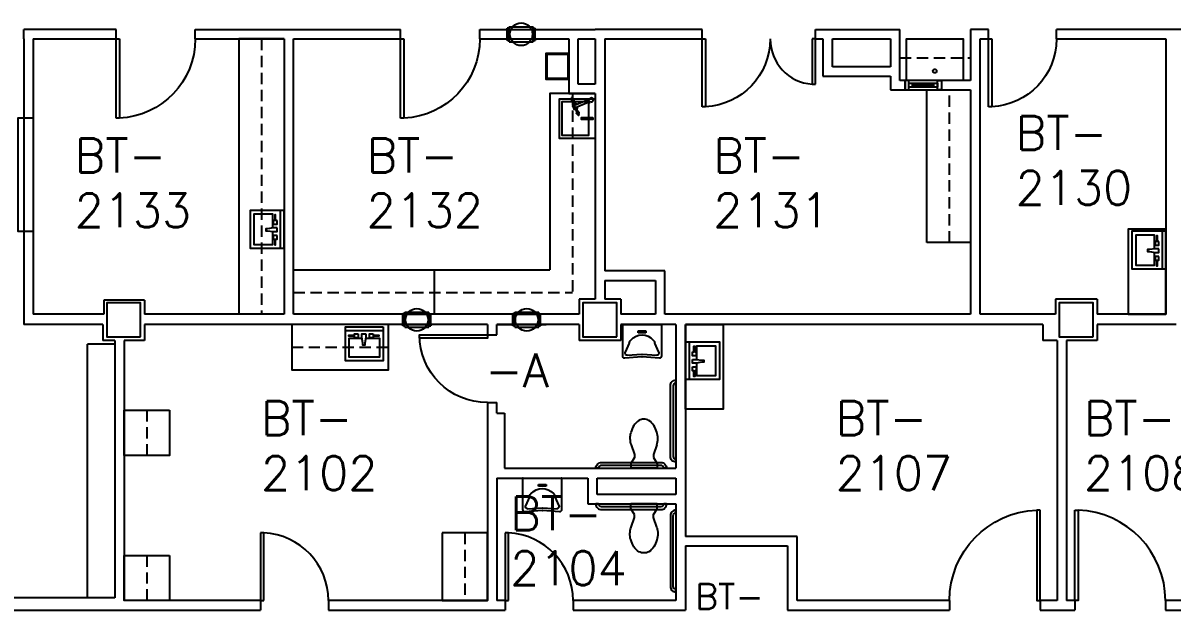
# Model space of a CAD drawing. Extents: x 2988 to 7122, y 18116 to 20102.
# Drawn here: x 4383 to 4992, y 19162 to 19474 of the extents above; entities that cross this region are included whole.
import ezdxf

# ---------------------------------------------------------------- set-up
doc = ezdxf.new("R2010")
doc.units = 0
doc.header["$LTSCALE"] = 48
doc.header["$MEASUREMENT"] = 0
doc.linetypes.add('HIDDEN2', pattern=[0.1875, 0.125, -0.0625])
doc.layers.get('0').update_dxf_attribs({"linetype": 'CONTINUOUS'})
for name, color, linetype in [('ARDOOR', 7, 'CONTINUOUS'), ('ARROOMNO', 4, 'CONTINUOUS'), ('ARWALL', 7, 'CONTINUOUS'), ('ARWINDOW', 7, 'CONTINUOUS'), ('COL', 14, 'CONTINUOUS'), ('MILL', 1, 'CONTINUOUS'), ('MPFIXTURE', 3, 'CONTINUOUS')]:
    doc.layers.add(name, color=color, linetype=linetype)
doc.styles.add('ROMANS', font='romans.shx', dxfattribs={"height": 18})

# ---------------------------------------------------------------- blocks, each defined once
blk = doc.blocks.new('I_PLUMB_GRAB_36IN_P')
at = {"color": 0, "linetype": 'BYBLOCK'}
blk.add_lwpolyline([(3, -15.75), (3, 15.75, 0.414214), (0, 18.75), (0, 17.25, -0.414214), (1.5, 15.75), (1.5, -15.75, -0.414214), (0, -17.25), (0, -18.75, 0.414214)], format="xyb", close=True, dxfattribs=at)
blk = doc.blocks.new('I_PLUMB_GRAB_42IN_P')
at = {"color": 0, "linetype": 'BYBLOCK'}
blk.add_lwpolyline([(0, -21.75, 0.414214), (3, -18.75), (3, 18.75, 0.414214), (0, 21.75), (0, 20.25, -0.414214), (1.5, 18.75), (1.5, -18.75, -0.414214), (0, -20.25)], format="xyb", close=True, dxfattribs=at)
blk = doc.blocks.new('I_PLUMB_SINK_SCRUB_P')
at = {"color": 0, "linetype": 'BYBLOCK'}
blk.add_lwpolyline([(0, 15), (22, 15), (22, -15), (0, -15)], close=True, dxfattribs=at)
blk.add_circle((5, 0), 1, dxfattribs=at)
blk = doc.blocks.new('TOILET1')
for p, q in [((-12.32, 6.84), (-7.19, 5.04)), ((-5.59, 5.04), (-2.5, 7)), ((-2.5, 7), (0, 7)), ((0, 7), (0, -7)), ((-7.19, 5.04), (-5.59, 5.04)), ((-12.32, -6.84), (-7.19, -5.04)), ((-7.19, -5.04), (-5.59, -5.04)), ((-5.59, -5.04), (-2.5, -7)), ((-2.5, -7), (0, -7))]:
    blk.add_line(p, q)
for centre, radius, start, end in [((-15.7, -5.91), 13.2, 104.96262, 121.78382), ((-15.72, -3.12), 10.52, 90, 108.83538), ((-15.72, -3.12), 10.52, 71.16462, 90), ((-20.07, 0), 5.93, 153.29881, 180), ((-20.07, 0), 5.93, 180, 206.70119), ((-16.24, -3.98), 11.29, 124.63594, 143.93892), ((-16.24, 3.98), 11.29, 216.06108, 235.36406), ((-15.16, 6.53), 14.01, 237.64617, 254.75526), ((-16.24, 0.62), 8.05, 251.16462, 273.77544), ((-15.72, 3.12), 10.52, 270, 288.83538)]:
    blk.add_arc(centre, radius, start, end)
blk = doc.blocks.new('LAV-01')
for p, q in [((-10.25, 0), (-10.25, -16.57)), ((10.25, 0), (-10.25, 0)), ((10.25, -16.57), (10.25, 0)), ((2.05, -3.43), (-2.05, -3.43)), ((-2.05, -3.43), (-2.05, -4.36)), ((-2.05, -4.36), (2.05, -4.36)), ((2.05, -4.36), (2.05, -3.43)), ((-8.89, -14.65), (-6.78, -9.87)), ((6.78, -9.87), (8.89, -14.65)), ((-9.17, -17.92), (-0.12, -17.23)), ((-0.12, -15.72), (-7.84, -16.31)), ((7.84, -16.31), (0.12, -15.72)), ((0.12, -17.23), (9.17, -17.92))]:
    blk.add_line(p, q)
for centre, major_axis, start_param, end_param in [((0, -18.02), (0, 12.51), -0.697017, 0.697017), ((-4.78, -10.5), (0, 2.7), 0.697017, 1.33822), ((4.78, -10.5), (0, 2.7), -1.33822, -0.697017), ((-9.23, -16.57), (0, -1.35), -1.570796, 0.057781), ((-7.9, -14.96), (0, -1.35), 4.479813, 6.340967), ((0, -18.41), (0, 2.7), -0.057781, 0.057781), ((0, -19.92), (0, -2.7), 3.083811, 3.199374), ((7.9, -14.96), (0, 1.35), 3.083811, 4.944965), ((9.23, -16.57), (0, 1.35), 3.083811, 4.712389)]:
    blk.add_ellipse(centre, major_axis=major_axis, ratio=0.759259, start_param=start_param, end_param=end_param)
for p in [(-10.25, 0), (10.25, 0)]:
    blk.add_point(p)
blk = doc.blocks.new('3-06-DR')
at = {"color": 0}
for p, q in [((0, 42), (0, 0)), ((1.75, 42), (0, 42)), ((1.75, 0), (1.75, 42)), ((0, 0), (1.75, 0))]:
    blk.add_line(p, q, dxfattribs=at)
blk.add_arc((-0.07, -0.03), 42.07, 0.03589, 87.52636, dxfattribs=at)
blk = doc.blocks.new('3-00-DR')
at = {"color": 0}
for p, q in [((0, 36), (0, 0)), ((1.75, 36), (0, 36)), ((1.75, 0), (1.75, 36)), ((0, 0), (1.75, 0))]:
    blk.add_line(p, q, dxfattribs=at)
blk.add_arc((-0.08, -0.03), 36.08, 0.04901, 87.09698, dxfattribs=at)
blk = doc.blocks.new('2-00-DR')
at = {"color": 0}
for p, q in [((0, 24), (0, 0)), ((1.75, 24), (0, 24)), ((1.75, 0), (1.75, 24)), ((0, 0), (1.75, 0))]:
    blk.add_line(p, q, dxfattribs=at)
blk.add_arc((-0.12, -0.05), 24.12, 0.11152, 85.55465, dxfattribs=at)
blk = doc.blocks.new('4-00-DR')
at = {"color": 0}
blk.add_lwpolyline([(0, 48), (1.75, 48), (1.75, 0), (0, 0)], close=True, dxfattribs=at)
blk.add_arc((-0.06, -0.02), 48.06, 0.02741, 87.84514, dxfattribs=at)
blk = doc.blocks.new('A$C70BC101A')
at = {"layer": 'ARDOOR'}
blk.add_lwpolyline([(36, 36), (36, 34.25), (0, 34.25), (0, 36)], close=True, dxfattribs=at)
at = {"layer": 'ARDOOR', "extrusion": (0, 0, -1)}
blk.add_arc((-36, 36), 36, 270, 0, dxfattribs=at)
blk = doc.blocks.new('A$C10B41096')
at = {"layer": 'MPFIXTURE', "linetype": 'CONTINUOUS'}
blk.add_line((16, 20), (16, 0), dxfattribs=at)
for points in [[(18, 20), (0, 20), (0, 0), (18, 0)], [(14.32, 10.75), (12.32, 10.75), (9.32, 10.25), (8.32, 10.25), (8.32, 9.25), (9.32, 9.25), (12.32, 8.75), (14.32, 8.75), (14.32, 10.75)], [(14.31, 6.69), (12.31, 6.69), (12.31, 4.69), (13.06, 4.69), (13.06, 1.69), (13.56, 1.69), (13.56, 4.69), (14.31, 4.69), (14.31, 6.69)]]:
    blk.add_lwpolyline(points, close=True, dxfattribs=at)
for points in [[(12, 10.69), (12, 18), (2, 18), (2, 2), (12, 2), (12, 8.8)], [(14.31, 14.65), (13.56, 14.65), (13.56, 17.65), (13.06, 17.65), (13.06, 14.65), (12.31, 14.65), (12.31, 12.65), (14.31, 12.69), (14.31, 14.65)]]:
    blk.add_lwpolyline(points, dxfattribs=at)
blk = doc.blocks.new('A$C45927166')
at = {"layer": 'MPFIXTURE', "linetype": 'CONTINUOUS'}
blk.add_line((20, 16), (0, 16), dxfattribs=at)
blk.add_lwpolyline([(20, 18), (20, 0), (0, 0), (0, 18)], close=True, dxfattribs=at)
at = {"layer": 'MPFIXTURE', "linetype": 'CONTINUOUS', "flags": 128}
for points in [[(6.69, 14.31), (6.69, 12.31), (4.69, 12.31), (4.69, 13.06), (1.69, 13.06), (1.69, 13.56), (4.69, 13.56), (4.69, 14.31), (6.69, 14.31)], [(10.75, 14.32), (10.75, 12.32), (10.25, 9.32), (10.25, 8.32), (9.25, 8.32), (9.25, 9.32), (8.75, 12.32), (8.75, 14.32), (10.75, 14.32)]]:
    blk.add_lwpolyline(points, close=True, dxfattribs=at)
blk.add_lwpolyline([(14.65, 14.31), (14.65, 13.56), (17.65, 13.56), (17.65, 13.06), (14.65, 13.06), (14.65, 12.31), (12.65, 12.31), (12.69, 14.31), (14.65, 14.31)], dxfattribs=at)
at = {"layer": 'MPFIXTURE', "linetype": 'CONTINUOUS'}
blk.add_lwpolyline([(10.69, 12), (18, 12), (18, 2), (2, 2), (2, 12), (8.8, 12)], dxfattribs=at)
blk = doc.blocks.new('A$C13806AA1')
at = {"layer": 'MPFIXTURE', "linetype": 'CONTINUOUS'}
blk.add_line((2, 20), (2, 0), dxfattribs=at)
blk.add_lwpolyline([(0, 20), (18, 20), (18, 0), (0, 0)], close=True, dxfattribs=at)
at = {"layer": 'MPFIXTURE', "linetype": 'CONTINUOUS', "flags": 128}
blk.add_lwpolyline([(3.69, 14.65), (4.44, 14.65), (4.44, 17.65), (4.94, 17.65), (4.94, 14.65), (5.69, 14.65), (5.69, 12.65), (3.69, 12.69), (3.69, 14.65)], dxfattribs=at)
at = {"layer": 'MPFIXTURE', "linetype": 'CONTINUOUS'}
blk.add_lwpolyline([(6, 10.69), (6, 18), (16, 18), (16, 2), (6, 2), (6, 8.8)], dxfattribs=at)
at = {"layer": 'MPFIXTURE', "linetype": 'CONTINUOUS', "flags": 128}
for points in [[(3.68, 10.75), (5.68, 10.75), (8.68, 10.25), (9.68, 10.25), (9.68, 9.25), (8.68, 9.25), (5.68, 8.75), (3.68, 8.75), (3.68, 10.75)], [(3.69, 6.69), (5.69, 6.69), (5.69, 4.69), (4.94, 4.69), (4.94, 1.69), (4.44, 1.69), (4.44, 4.69), (3.69, 4.69), (3.69, 6.69)]]:
    blk.add_lwpolyline(points, close=True, dxfattribs=at)
blk = doc.blocks.new('A$C62632360')
at = {"layer": 'MPFIXTURE'}
for p, q in [((0.1, 9), (0.22, 8.7)), ((0.56, 9.31), (0.72, 8.89)), ((0.72, 7.42), (1.48, 5.47)), ((1.22, 7.62), (2.07, 5.42)), ((1.34, 8.49), (1.4, 8.33)), ((8.84, 8.12), (1.63, 5.25)), ((9.33, 6.9), (2.12, 4.02)), ((8.75, 8.34), (9.04, 8.45)), ((9.7, 6.8), (9.04, 8.45)), ((9.07, 8.39), (9.73, 8.65)), ((9.41, 6.68), (9.7, 6.8)), ((10.34, 7.13), (9.68, 6.87)), ((0.83, 4.81), (0.68, 5.19)), ((0.82, 5.46), (0.78, 5.51)), ((1.58, 5.11), (0.83, 4.81)), ((1.61, 5.02), (0.87, 4.72)), ((1.2, 3.88), (0.87, 4.72)), ((1.95, 4.18), (1.2, 3.88)), ((1.98, 4.08), (1.24, 3.79)), ((1.39, 3.41), (1.24, 3.79)), ((1.33, 3.39), (2.14, 3.71)), ((1.48, 3.13), (1.39, 3.36)), ((1.61, 5.02), (1.58, 5.11)), ((2.15, 3.93), (1.59, 5.34)), ((1.98, 4.08), (1.95, 4.18)), ((2.03, 3.28), (2.01, 3.22)), ((2.89, 1.82), (2.15, 3.73)), ((3.4, 2.02), (2.55, 4.2)), ((2.78, 0.95), (2.71, 1.11)), ((3.55, 0.13), (3.39, 0.55)), ((4.01, 0.44), (3.89, 0.74))]:
    blk.add_line(p, q, dxfattribs=at)
for centre in [(2.2, 5.69), (2.84, 4.1)]:
    blk.add_circle(centre, 0.188, dxfattribs=at)
for centre, radius, start, end in [((0.65, 8.2), 0.653, 154.25657, 177.30529), ((0.61, 8.21), 0.606, 177.30529, 201.25273), ((0.61, 8.21), 0.606, 201.25273, 209.26228), ((0.37, 9.16), 0.312, 159.31163, 180.83801), ((0.4, 9.16), 0.346, 180.83801, 201.25273), ((0.69, 8.19), 0.694, 132.37489, 154.25657), ((0.71, 8.04), 0.653, 154.25657, 177.30529), ((0.67, 8.04), 0.606, 177.30529, 201.25273), ((0.34, 9.17), 0.284, 136.00162, 159.31163), ((0.4, 9.16), 0.346, 201.25273, 215.23896), ((0.67, 8.04), 0.606, 201.25273, 225.20017), ((0.75, 8.02), 0.694, 132.37489, 154.25657), ((0.32, 9.19), 0.253, 111.25273, 136.00162), ((0.72, 8.15), 0.744, 111.25273, 132.37489), ((0.32, 9.19), 0.253, 86.50384, 111.25273), ((0.7, 8.08), 0.653, 225.20017, 248.24889), ((0.79, 7.99), 0.744, 111.25273, 132.37489), ((0.32, 9.16), 0.284, 63.19383, 86.50384), ((0.3, 9.13), 0.312, 41.66746, 63.19383), ((0.72, 8.15), 0.744, 90.13057, 111.25273), ((0.72, 8.12), 0.694, 248.24889, 270.13057), ((0.79, 7.99), 0.744, 90.13057, 111.25273), ((0.28, 9.11), 0.346, 21.25273, 41.66746), ((0.28, 9.11), 0.346, 7.26651, 21.25273), ((0.72, 8.2), 0.694, 68.24889, 90.13057), ((0.72, 8.17), 0.744, 270.13057, 291.25273), ((0.79, 8.04), 0.694, 68.24889, 90.13057), ((0.74, 8.24), 0.653, 45.20017, 68.24889), ((0.72, 8.17), 0.744, 291.25273, 312.37489), ((0.8, 8.08), 0.653, 45.20017, 68.24889), ((0.77, 8.27), 0.606, 21.25273, 45.20017), ((0.75, 8.13), 0.694, 312.37489, 334.25657), ((0.83, 8.11), 0.606, 21.25273, 45.20017), ((0.77, 8.27), 0.606, 20.88809, 21.25273), ((0.79, 8.11), 0.653, 334.25657, 357.30529), ((0.83, 8.11), 0.606, 357.30529, 21.25273), ((2.06, 4.72), 1.44, 48.41581, 100.44581), ((10.65, 8.14), 1.05, 252.70912, 150.79635), ((0.96, 5.08), 0.297, 158.6579, 244.84756), ((2.06, 4.72), 1.44, 122.05965, 160.62488), ((2.06, 4.72), 1.5, 121.62249, 148.23024), ((2.18, 4.76), 1.31, 181.59154, 221.91393), ((1.28, 5.32), 0.188, 53.65777, 169.8477), ((1.52, 3.68), 0.297, 158.6579, 244.84756), ((1.38, 3.4), 0.046, 197.03902, 290.87062), ((2.06, 4.72), 1.5, 242.03184, 268.23024), ((1.36, 5.24), 0.255, 328.84909, 74.65637), ((2.06, 4.72), 1.44, 244.0866, 280.44581), ((0.89, 4.24), 1.06, 356.50106, 47.00441), ((1.92, 3.73), 0.188, 233.65777, 349.8477), ((1.92, 3.84), 0.255, 328.84909, 74.65637), ((3.33, 1.33), 0.653, 154.25657, 177.30529), ((3.28, 1.33), 0.606, 177.30529, 201.25273), ((3.28, 1.33), 0.606, 201.25273, 225.20017), ((3.36, 1.31), 0.694, 132.37489, 154.25657), ((3.34, 1.17), 0.606, 200.88809, 201.25273), ((3.34, 1.17), 0.606, 201.25273, 225.20017), ((2.06, 4.72), 1.44, 302.05965, 354.07802), ((3.31, 1.36), 0.653, 225.20017, 248.24889), ((3.4, 1.27), 0.744, 111.25273, 132.37489), ((3.37, 1.2), 0.653, 225.20017, 248.24889), ((3.33, 1.4), 0.694, 248.24889, 270.13057), ((3.4, 1.27), 0.744, 90.13057, 111.25273), ((3.39, 1.24), 0.694, 248.24889, 270.13057), ((3.33, 1.45), 0.744, 270.13057, 291.25273), ((3.4, 1.32), 0.694, 68.24889, 90.13057), ((3.39, 1.29), 0.744, 270.13057, 291.25273), ((3.83, 0.33), 0.346, 187.26651, 201.25273), ((3.83, 0.33), 0.346, 201.25273, 221.66746), ((3.81, 0.31), 0.312, 221.66746, 243.19383), ((3.33, 1.45), 0.744, 291.25273, 312.37489), ((3.41, 1.36), 0.653, 45.20017, 68.24889), ((3.39, 1.29), 0.744, 291.25273, 312.37489), ((3.8, 0.28), 0.284, 243.19383, 266.50384), ((3.79, 0.25), 0.253, 266.50384, 291.25273), ((3.36, 1.42), 0.694, 312.37489, 334.25657), ((3.44, 1.4), 0.606, 21.25273, 45.20017), ((3.42, 1.25), 0.694, 312.37489, 334.25657), ((3.79, 0.25), 0.253, 291.25273, 316.00162), ((3.77, 0.27), 0.284, 316.00162, 339.31163), ((3.4, 1.4), 0.653, 334.25657, 357.30529), ((3.71, 0.28), 0.346, 21.25273, 35.23896), ((3.44, 1.4), 0.606, 357.30529, 21.25273), ((3.71, 0.28), 0.346, 0.83801, 21.25273), ((3.51, 1.23), 0.606, 21.25273, 29.26228), ((3.75, 0.28), 0.312, 339.31163, 0.83801), ((3.46, 1.24), 0.653, 334.25657, 357.30529), ((3.51, 1.23), 0.606, 357.30529, 21.25273)]:
    blk.add_arc(centre, radius, start, end, dxfattribs=at)
blk = doc.blocks.new('A$C488D3DC8')
at = {"layer": 'MPFIXTURE', "elevation": 0.25}
for points in [[(19, 21), (19, 0), (0, 0), (0, 21)], [(17.75, 11), (17.75, 10), (11.75, 10), (11.75, 11)]]:
    blk.add_lwpolyline(points, close=True, dxfattribs=at)
blk.add_lwpolyline([(15.5, 10), (15.5, 1.5), (1.5, 1.5), (1.5, 19.5), (15.5, 19.5), (15.5, 11)], dxfattribs=at)
blk = doc.blocks.new('A$C2AB71E81')
at = {"layer": 'MPFIXTURE', "linetype": 'CONTINUOUS'}
blk.add_line((16, 20), (16, 0), dxfattribs=at)
for points in [[(18, 20), (0, 20), (0, 0), (18, 0)], [(14.32, 10.75), (12.32, 10.75), (9.32, 10.25), (8.32, 10.25), (8.32, 9.25), (9.32, 9.25), (12.32, 8.75), (14.32, 8.75), (14.32, 10.75)], [(14.31, 6.69), (12.31, 6.69), (12.31, 4.69), (13.06, 4.69), (13.06, 1.69), (13.56, 1.69), (13.56, 4.69), (14.31, 4.69), (14.31, 6.69)]]:
    blk.add_lwpolyline(points, close=True, dxfattribs=at)
for points in [[(12, 10.69), (12, 18), (2, 18), (2, 2), (12, 2), (12, 8.8)], [(14.31, 14.65), (13.56, 14.65), (13.56, 17.65), (13.06, 17.65), (13.06, 14.65), (12.31, 14.65), (12.31, 12.65), (14.31, 12.69), (14.31, 14.65)]]:
    blk.add_lwpolyline(points, dxfattribs=at)

msp = doc.modelspace()

# ---------------------------------------------------------------- linework, layer by layer
at = {"layer": 'ARWALL', "linetype": 'CONTINUOUS'}
for p, q in [((4387.97, 19470.21), (4382.97, 19470.21)), ((4382.97, 19465.21), (4382.97, 19470.21)), ((4431.93, 19470.21), (4388.01, 19470.21)), ((4473.93, 19470.21), (4582.8, 19470.21)), ((4624.8, 19470.21), (4685.97, 19470.21)), ((4692.97, 19470.21), (4685.97, 19470.21)), ((4742.71, 19470.21), (4690.97, 19470.21)), ((4802.71, 19470.21), (4847.47, 19470.21)), ((4847.47, 19443.21), (4847.47, 19470.21)), ((4884.97, 19470.21), (4884.97, 19443.21)), ((4894.47, 19470.21), (4884.97, 19470.21)), ((5028.97, 19470.21), (4930.47, 19470.21)), ((4382.97, 19465.21), (4382.97, 19313.71)), ((4387.97, 19465.21), (4387.97, 19319.21)), ((4388.01, 19465.21), (4431.93, 19465.21)), ((4473.93, 19465.21), (4520.98, 19465.21)), ((4520.98, 19465.21), (4520.98, 19319.21)), ((4525.98, 19465.21), (4582.8, 19465.21)), ((4525.98, 19319.21), (4525.98, 19465.21)), ((4624.8, 19465.21), (4671.97, 19465.21)), ((4671.97, 19465.21), (4671.97, 19436.21)), ((4676.97, 19465.21), (4685.97, 19465.21)), ((4676.97, 19441.21), (4676.97, 19465.21)), ((4685.97, 19465.21), (4685.97, 19441.21)), ((4690.97, 19465.21), (4690.97, 19342.14)), ((4690.97, 19465.21), (4742.71, 19465.21)), ((4802.71, 19465.21), (4806.69, 19465.21)), ((4806.69, 19465.21), (4806.69, 19445.46)), ((4811.69, 19465.21), (4842.47, 19465.21)), ((4811.69, 19450.46), (4811.69, 19465.21)), ((4842.47, 19465.21), (4842.47, 19450.46)), ((4889.97, 19319.21), (4889.97, 19465.21)), ((4889.97, 19465.21), (4894.47, 19465.21)), ((4930.47, 19465.21), (4988.47, 19465.21)), ((4988.47, 19465.21), (4988.47, 19319.21)), ((4842.47, 19450.46), (4811.69, 19450.46)), ((4806.69, 19445.46), (4842.47, 19445.46)), ((4842.47, 19445.46), (4842.47, 19438.21)), ((4685.97, 19441.21), (4676.97, 19441.21)), ((4842.47, 19438.21), (4884.97, 19438.21)), ((4884.97, 19443.21), (4847.47, 19443.21)), ((4850.24, 19438.21), (4850.24, 19443.21)), ((4869.5, 19443.21), (4869.5, 19438.21)), ((4884.97, 19438.21), (4884.97, 19319.21)), ((4671.97, 19436.21), (4685.97, 19436.21)), ((4685.97, 19436.21), (4685.97, 19327.21)), ((4722.83, 19342.14), (4690.97, 19342.14)), ((4722.83, 19319.21), (4722.83, 19342.14)), ((4690.97, 19337.14), (4717.83, 19337.14)), ((4690.97, 19337.14), (4690.97, 19327.21)), ((4717.83, 19337.14), (4717.83, 19319.21)), ((4425.47, 19326.71), (4425.47, 19319.21)), ((4446.97, 19326.71), (4425.47, 19326.71)), ((4446.97, 19326.71), (4446.97, 19319.21)), ((4677.47, 19327.21), (4677.47, 19319.21)), ((4685.97, 19327.21), (4677.47, 19327.21)), ((4699.47, 19327.21), (4690.97, 19327.21)), ((4699.47, 19327.21), (4699.47, 19319.21)), ((4929.97, 19327.21), (4929.97, 19319.21)), ((4951.97, 19327.21), (4929.97, 19327.21)), ((4951.97, 19327.21), (4951.97, 19319.21)), ((4425.47, 19319.21), (4387.97, 19319.21)), ((4520.98, 19319.21), (4446.97, 19319.21)), ((4677.47, 19319.21), (4525.98, 19319.21)), ((4717.83, 19319.21), (4699.47, 19319.21)), ((4884.97, 19319.21), (4722.83, 19319.21)), ((4929.97, 19319.21), (4889.97, 19319.21)), ((4988.47, 19319.21), (4951.97, 19319.21)), ((4424.97, 19313.71), (4382.97, 19313.71)), ((4424.97, 19313.71), (4424.97, 19305.21)), ((4628.78, 19313.71), (4446.97, 19313.71)), ((4446.97, 19313.71), (4446.97, 19305.21)), ((4628.78, 19313.71), (4628.78, 19308.26)), ((4677.47, 19313.71), (4633.78, 19313.71)), ((4633.78, 19308.26), (4633.78, 19313.71)), ((4633.78, 19313.71), (4659.88, 19313.71)), ((4677.47, 19313.71), (4677.47, 19305.21)), ((4728.78, 19313.71), (4699.47, 19313.71)), ((4699.47, 19313.71), (4699.47, 19305.21)), ((4728.78, 19313.71), (4728.78, 19237.48)), ((4733.78, 19313.71), (4733.78, 19201.21)), ((4923.28, 19313.71), (4733.78, 19313.71)), ((4923.28, 19313.71), (4923.28, 19305.21)), ((4993.97, 19313.71), (4951.97, 19313.71)), ((4951.97, 19313.71), (4951.97, 19305.21)), ((4431.28, 19305.21), (4424.97, 19305.21)), ((4431.28, 19305.21), (4431.28, 19168.73)), ((4446.97, 19305.21), (4436.28, 19305.21)), ((4436.28, 19305.21), (4436.28, 19167.21)), ((4699.47, 19305.21), (4677.47, 19305.21)), ((4930.78, 19305.21), (4923.28, 19305.21)), ((4930.78, 19305.21), (4930.78, 19167.21)), ((4935.78, 19305.21), (4935.78, 19248.58)), ((4951.97, 19305.21), (4935.78, 19305.21)), ((4628.78, 19272.26), (4628.78, 19267.96)), ((4628.78, 19267.96), (4628.78, 19167.21)), ((4633.78, 19266.61), (4633.78, 19272.26)), ((4935.78, 19248.58), (4935.78, 19167.21)), ((4637.78, 19237.48), (4728.78, 19237.48)), ((4633.78, 19232.21), (4681.96, 19232.21)), ((4633.78, 19232.21), (4633.78, 19167.21)), ((4681.96, 19232.21), (4681.96, 19218.48)), ((4686.96, 19232.21), (4728.78, 19232.21)), ((4686.96, 19223.48), (4686.96, 19232.21)), ((4728.78, 19232.21), (4728.78, 19223.48)), ((4681.96, 19218.48), (4728.78, 19218.48)), ((4728.78, 19223.48), (4686.96, 19223.48)), ((4728.78, 19218.48), (4728.78, 19167.21)), ((4792.98, 19201.21), (4733.78, 19201.21)), ((4792.98, 19167.21), (4792.98, 19201.21)), ((4733.78, 19196.21), (4787.98, 19196.21)), ((4733.78, 19196.21), (4733.78, 19162.21)), ((4787.98, 19196.21), (4787.98, 19162.21)), ((4431.28, 19168.73), (4354.47, 19168.73)), ((4508.57, 19167.21), (4436.28, 19167.21)), ((4628.78, 19167.21), (4544.57, 19167.21)), ((4728.78, 19167.21), (4674.27, 19167.21)), ((4873.76, 19167.21), (4792.98, 19167.21)), ((4930.78, 19167.21), (4921.76, 19167.21)), ((4940.25, 19167.21), (4935.78, 19167.21)), ((5023.97, 19167.21), (4988.25, 19167.21)), ((4354.47, 19162.21), (4508.57, 19162.21)), ((4544.57, 19162.21), (4638.27, 19162.21)), ((4674.27, 19162.21), (4733.78, 19162.21)), ((4787.98, 19162.21), (4873.76, 19162.21)), ((4921.76, 19162.21), (4940.25, 19162.21)), ((4988.25, 19162.21), (5028.97, 19162.21))]:
    msp.add_line(p, q, dxfattribs=at)
at = {"layer": 'ARWALL'}
for p, q in [((4431.93, 19465.21), (4431.93, 19470.21)), ((4473.93, 19465.21), (4473.93, 19470.21)), ((4582.8, 19465.21), (4582.8, 19470.21)), ((4624.8, 19465.21), (4624.8, 19470.21)), ((4742.71, 19465.21), (4742.71, 19470.21)), ((4802.71, 19465.21), (4802.71, 19470.21)), ((4894.47, 19465.21), (4894.47, 19470.21)), ((4930.47, 19465.21), (4930.47, 19470.21)), ((4628.78, 19308.26), (4633.78, 19308.26)), ((4628.78, 19272.26), (4633.78, 19272.26)), ((4633.78, 19266.61), (4637.78, 19266.61)), ((4637.78, 19266.61), (4637.78, 19237.48)), ((4508.57, 19167.21), (4508.57, 19162.21)), ((4544.57, 19167.21), (4544.57, 19162.21)), ((4638.27, 19167.21), (4633.78, 19167.21)), ((4638.27, 19167.21), (4638.27, 19162.21)), ((4674.27, 19167.21), (4674.27, 19162.21)), ((4873.76, 19167.21), (4873.76, 19162.21)), ((4921.76, 19167.21), (4921.76, 19162.21)), ((4940.25, 19167.21), (4940.25, 19162.21)), ((4988.25, 19167.21), (4988.25, 19162.21))]:
    msp.add_line(p, q, dxfattribs=at)
at = {"layer": 'ARWALL', "linetype": 'CONTINUOUS'}
msp.add_lwpolyline([(4387.97, 19363.12), (4380.06, 19363.12), (4380.06, 19423.4), (4387.97, 19423.4)], close=True, dxfattribs=at)
at = {"layer": 'ARWINDOW', "linetype": 'CONTINUOUS'}
for p, q in [((4854.24, 19439.71), (4854.24, 19441.71)), ((4854.24, 19440.71), (4865.5, 19440.71)), ((4865.5, 19439.71), (4865.5, 19441.71))]:
    msp.add_line(p, q, dxfattribs=at)
for points in [[(4852.24, 19443.21), (4850.24, 19443.21), (4850.24, 19438.21), (4852.24, 19438.21)], [(4852.24, 19439.71), (4852.24, 19441.71), (4867.5, 19441.71), (4867.5, 19439.71)], [(4867.5, 19443.21), (4869.5, 19443.21), (4869.5, 19438.21), (4867.5, 19438.21)]]:
    msp.add_lwpolyline(points, close=True, dxfattribs=at)
at = {"layer": 'COL', "linetype": 'CONTINUOUS'}
for points in [[(4444.97, 19307.21), (4444.97, 19325.21), (4426.97, 19325.21), (4426.97, 19307.21), (4444.97, 19307.21)], [(4697.47, 19307.21), (4697.47, 19325.21), (4679.47, 19325.21), (4679.47, 19307.21), (4697.47, 19307.21)], [(4949.97, 19307.21), (4949.97, 19325.21), (4931.97, 19325.21), (4931.97, 19307.21), (4949.97, 19307.21)]]:
    msp.add_lwpolyline(points, dxfattribs=at)
at = {"layer": 'MILL'}
for p, q in [((4639.36, 19464.46), (4639.36, 19470.96)), ((4640.36, 19470.96), (4639.36, 19470.96)), ((4639.36, 19470.96), (4639.36, 19470.21)), ((4640.36, 19463.71), (4640.36, 19471.71)), ((4640.36, 19471.71), (4653.11, 19471.71)), ((4640.36, 19470.21), (4653.11, 19470.21)), ((4653.11, 19463.71), (4653.11, 19471.71)), ((4653.11, 19470.96), (4654.11, 19470.96)), ((4654.11, 19464.46), (4654.11, 19470.96)), ((4654.11, 19470.21), (4654.11, 19470.96)), ((4639.36, 19465.21), (4639.36, 19464.46)), ((4640.36, 19464.46), (4639.36, 19464.46)), ((4640.36, 19465.21), (4653.11, 19465.21)), ((4640.36, 19463.71), (4653.11, 19463.71)), ((4653.11, 19464.46), (4654.11, 19464.46)), ((4654.11, 19465.21), (4654.11, 19464.46)), ((4884.97, 19357.21), (4861.72, 19357.21)), ((4600.6, 19342.71), (4600.6, 19319.21)), ((4584.02, 19312.96), (4584.02, 19319.46)), ((4585.02, 19319.46), (4584.02, 19319.46)), ((4584.02, 19319.46), (4584.02, 19318.71)), ((4585.02, 19312.21), (4585.02, 19320.21)), ((4585.02, 19320.21), (4597.77, 19320.21)), ((4585.02, 19319.21), (4597.77, 19319.21)), ((4597.77, 19312.21), (4597.77, 19320.21)), ((4597.77, 19319.46), (4598.77, 19319.46)), ((4598.77, 19312.96), (4598.77, 19319.46)), ((4598.77, 19318.71), (4598.77, 19319.46)), ((4642.27, 19312.96), (4642.27, 19319.46)), ((4643.27, 19319.46), (4642.27, 19319.46)), ((4642.27, 19319.46), (4642.27, 19318.71)), ((4643.27, 19312.21), (4643.27, 19320.21)), ((4643.27, 19320.21), (4656.02, 19320.21)), ((4643.27, 19319.21), (4656.02, 19319.21)), ((4656.02, 19312.21), (4656.02, 19320.21)), ((4656.02, 19319.46), (4657.02, 19319.46)), ((4657.02, 19312.96), (4657.02, 19319.46)), ((4657.02, 19318.71), (4657.02, 19319.46)), ((4584.02, 19313.71), (4584.02, 19312.96)), ((4585.02, 19312.96), (4584.02, 19312.96)), ((4585.02, 19313.71), (4597.77, 19313.71)), ((4585.02, 19312.21), (4597.77, 19312.21)), ((4597.77, 19312.96), (4598.77, 19312.96)), ((4598.77, 19313.71), (4598.77, 19312.96)), ((4642.27, 19313.71), (4642.27, 19312.96)), ((4643.27, 19312.96), (4642.27, 19312.96)), ((4643.27, 19313.71), (4656.02, 19313.71)), ((4643.27, 19312.21), (4656.02, 19312.21)), ((4656.02, 19312.96), (4657.02, 19312.96)), ((4657.02, 19313.71), (4657.02, 19312.96)), ((4416.78, 19168.73), (4416.78, 19303.21)), ((4431.28, 19303.21), (4416.78, 19303.21))]:
    msp.add_line(p, q, dxfattribs=at)
at = {"layer": 'MILL', "linetype": 'HIDDEN2'}
for p, q in [((4673.97, 19436.21), (4673.97, 19330.71)), ((4525.05, 19301.71), (4576.38, 19301.71))]:
    msp.add_line(p, q, dxfattribs=at)
at = {"layer": 'MILL'}
for points in [[(4520.98, 19465.21), (4496.98, 19465.21), (4496.98, 19319.21)], [(4861.72, 19357.21), (4861.72, 19438.21)], [(4685.97, 19436.21), (4661.97, 19436.21), (4661.97, 19342.71)], [(4525.98, 19342.71), (4661.97, 19342.71)]]:
    msp.add_lwpolyline(points, dxfattribs=at)
at = {"layer": 'MILL', "linetype": 'HIDDEN2'}
for points in [[(4508.98, 19465.21), (4508.98, 19319.21)], [(4873.72, 19357.21), (4873.72, 19438.21)], [(4525.98, 19330.71), (4673.97, 19330.71)], [(4448.28, 19268.23), (4448.28, 19244.23), (4436.28, 19244.23), (4436.28, 19268.23)], [(4448.28, 19191.21), (4448.28, 19167.21), (4436.28, 19167.21), (4436.28, 19191.21)]]:
    msp.add_lwpolyline(points, dxfattribs=at)
for points in [[(4847.47, 19443.21), (4847.47, 19455.21), (4884.97, 19455.21), (4884.97, 19443.21)], [(4616.78, 19203.21), (4616.78, 19167.21), (4628.78, 19167.21), (4628.78, 19203.21)]]:
    msp.add_lwpolyline(points, close=True, dxfattribs=at)
at = {"layer": 'MILL'}
for points in [[(4988.47, 19364.21), (4968.47, 19364.21), (4968.47, 19319.21), (4988.47, 19319.21)], [(4525.05, 19313.71), (4525.05, 19289.71), (4576.38, 19289.71), (4576.38, 19313.71)], [(4733.78, 19313.71), (4753.78, 19313.71), (4753.78, 19268.71), (4733.78, 19268.71)], [(4460.28, 19268.23), (4460.28, 19244.23), (4436.28, 19244.23), (4436.28, 19268.23)], [(4604.78, 19203.21), (4604.78, 19167.21), (4628.78, 19167.21), (4628.78, 19203.21)], [(4460.28, 19191.21), (4460.28, 19167.21), (4436.28, 19167.21), (4436.28, 19191.21)]]:
    msp.add_lwpolyline(points, close=True, dxfattribs=at)
for centre in [(4646.74, 19467.71), (4591.39, 19316.21), (4649.65, 19316.21)]:
    msp.add_circle(centre, 6, dxfattribs=at)
at = {"layer": 'MPFIXTURE'}
for points in [[(4671.97, 19443.71), (4659.97, 19443.71), (4659.97, 19457.71), (4671.97, 19457.71)], [(4671.47, 19444.21), (4660.47, 19444.21), (4660.47, 19457.21), (4671.47, 19457.21)]]:
    msp.add_lwpolyline(points, close=True, dxfattribs=at)

# ---------------------------------------------------------------- block references
at = {"layer": 'ARDOOR', "xscale": -1, "rotation": 180}
for name, p in [('3-06-DR', (4431.93, 19465.21)), ('3-06-DR', (4582.8, 19465.21)), ('3-00-DR', (4742.71, 19465.21)), ('3-00-DR', (4894.47, 19465.21))]:
    msp.add_blockref(name, p, dxfattribs=at)
at = {"layer": 'ARDOOR', "rotation": 180}
msp.add_blockref('2-00-DR', (4802.71, 19465.21), dxfattribs=at)
at = {"layer": 'ARDOOR'}
for name, p in [('A$C70BC101A', (4592.78, 19272.26)), ('4-00-DR', (4940.25, 19167.21)), ('3-00-DR', (4508.57, 19167.21)), ('3-00-DR', (4638.27, 19167.21))]:
    msp.add_blockref(name, p, dxfattribs=at)
at = {"layer": 'ARDOOR', "xscale": -1}
msp.add_blockref('4-00-DR', (4921.76, 19167.21), dxfattribs=at)
at = {"layer": 'MPFIXTURE', "linetype": 'CONTINUOUS', "rotation": 90}
msp.add_blockref('I_PLUMB_SINK_SCRUB_P', (4865.97, 19443.21), dxfattribs=at)
at = {"layer": 'MPFIXTURE'}
for name, p in [('A$C488D3DC8', (4666.97, 19412.48)), ('A$C62632360', (4673.32, 19424.73)), ('A$C10B41096', (4502.98, 19354.24)), ('A$C2AB71E81', (4970.47, 19343.19)), ('A$C45927166', (4553.57, 19294.41)), ('A$C13806AA1', (4733.78, 19284.48))]:
    msp.add_blockref(name, p, dxfattribs=at)
at = {"layer": 'MPFIXTURE', "extrusion": (0, 0, -1), "zscale": -1}
for p in [(-4710.78, 19313.71), (-4657.87, 19232.21)]:
    msp.add_blockref('LAV-01', p, dxfattribs=at)
at = {"layer": 'MPFIXTURE', "color": 3, "linetype": 'CONTINUOUS', "extrusion": (0, 0, -1), "zscale": -1}
msp.add_blockref('I_PLUMB_GRAB_42IN_P', (-4728.78, 19262.46), dxfattribs=at)
at = {"layer": 'MPFIXTURE', "extrusion": (0, 0, -1), "xscale": -1, "zscale": -1, "rotation": 90}
msp.add_blockref('TOILET1', (-4711.78, 19237.48), dxfattribs=at)
at = {"layer": 'MPFIXTURE', "color": 3, "linetype": 'CONTINUOUS', "extrusion": (0, 0, -1), "zscale": -1, "rotation": 90}
msp.add_blockref('I_PLUMB_GRAB_36IN_P', (-4705.03, 19237.48), dxfattribs=at)
at = {"layer": 'MPFIXTURE', "color": 3, "linetype": 'CONTINUOUS'}
for name, p, rotation in [('I_PLUMB_GRAB_36IN_P', (4705.03, 19218.48), 270), ('I_PLUMB_GRAB_42IN_P', (4728.78, 19193.51), 180)]:
    msp.add_blockref(name, p, dxfattribs=dict(at, rotation=rotation))
at = {"layer": 'MPFIXTURE', "extrusion": (0, 0, -1), "zscale": -1, "rotation": 90}
msp.add_blockref('TOILET1', (-4711.78, 19218.48), dxfattribs=at)

# ---------------------------------------------------------------- texts
at = {"layer": 'ARROOMNO', "style": 'ROMANS'}
for s, height, p in [('BT-', 18, (4908.87, 19406.34)), ('BT-', 18, (4410.02, 19394.42)), ('BT-', 18, (4564.76, 19394.42)), ('BT-', 18, (4748.52, 19394.42)), ('2130', 18, (4908.87, 19377.2)), ('2133', 18, (4410.02, 19365.27)), ('2132', 18, (4564.76, 19365.27)), ('2131', 18, (4748.52, 19365.27)), ('-A', 18, (4627.55, 19280.4)), ('BT-', 18, (4508.77, 19255.01)), ('BT-', 18, (4813.42, 19255.01)), ('BT-', 18, (4945, 19255.01)), ('2102', 18, (4508.77, 19225.87)), ('2107', 18, (4813.42, 19225.87)), ('2108', 18, (4945, 19225.87)), ('BT-', 18, (4640.89, 19204.51)), ('2104', 18, (4640.89, 19175.37)), ('BT-', 13.5, (4738.87, 19162.7))]:
    msp.add_text(s, height=height, dxfattribs=at).set_placement(p)

doc.saveas('drawing.dxf')
